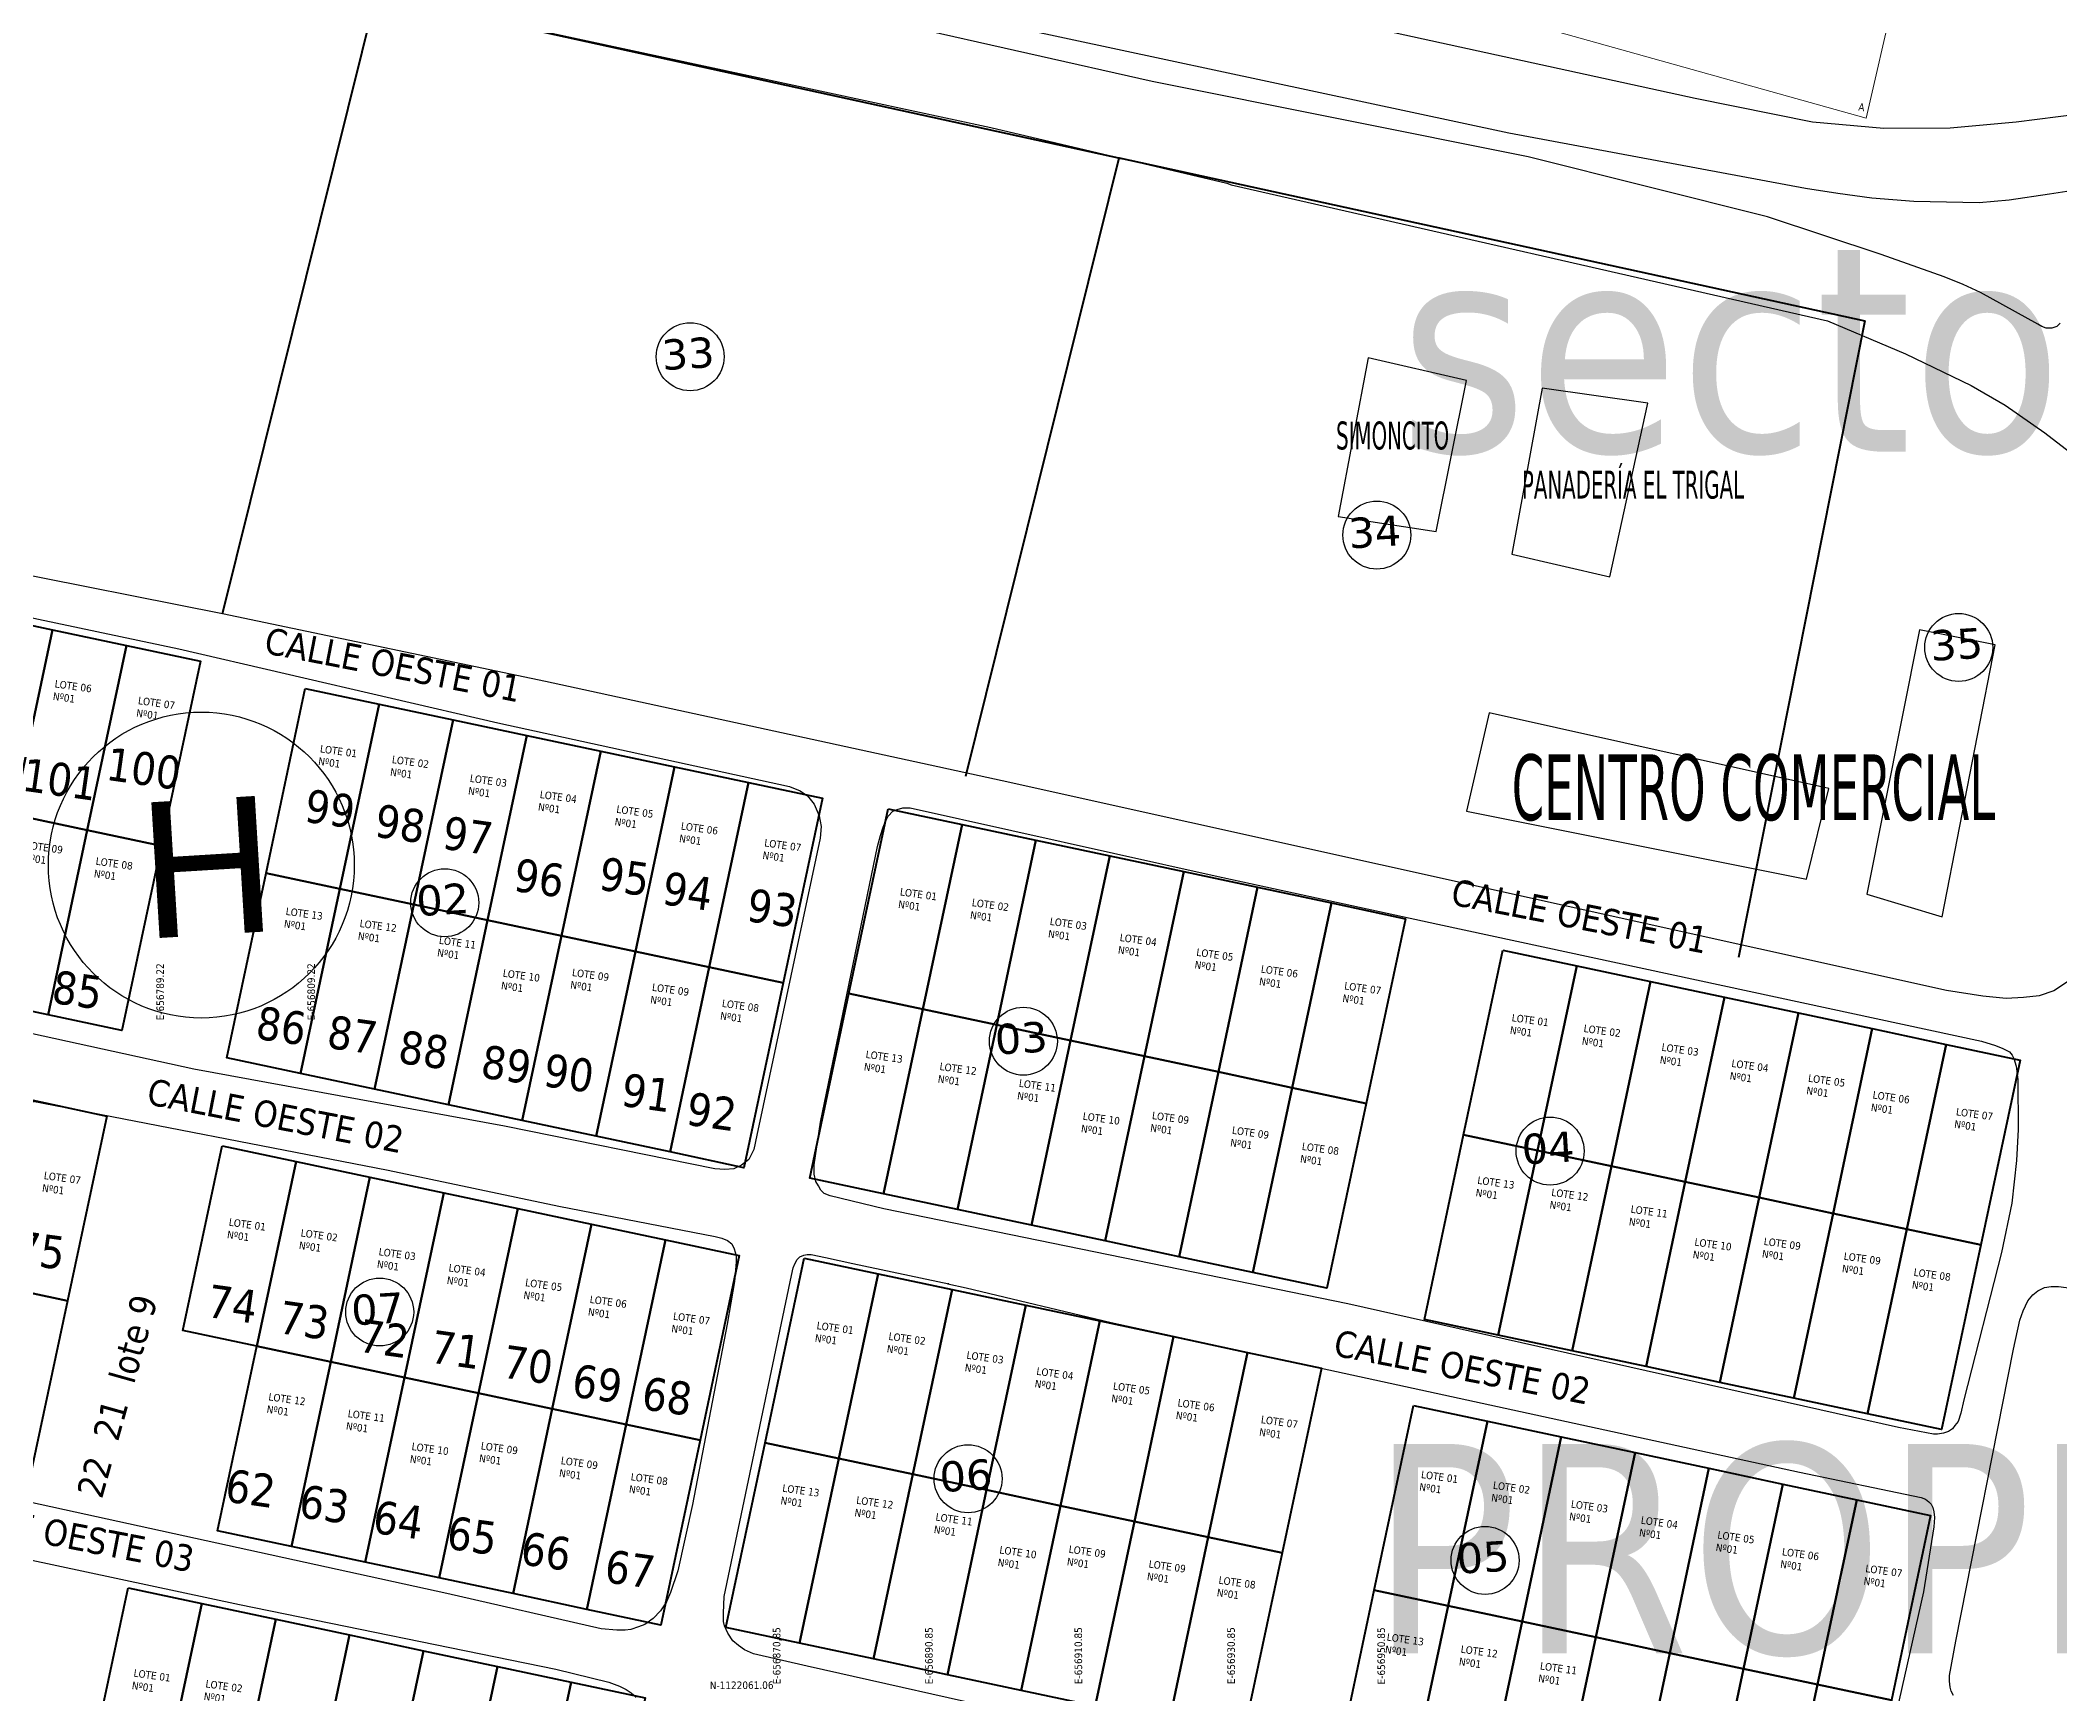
# Model space of a CAD drawing. Header units: metres. Extents: x 2 to 659295185, y -28 to 1124222152.
# Drawn here: x 656773.2 to 657040.5, y 1122060.2 to 1122279 of the extents above; entities that cross this region are included whole.
import ezdxf

# ---------------------------------------------------------------- set-up
doc = ezdxf.new("R2010")
doc.units = ezdxf.units.M
doc.header["$MEASUREMENT"] = 0
doc.linetypes.add('HIDDEN', pattern=[0.375, 0.25, -0.125])
for name, color, linetype in [('CALLES', 1, 'CONTINUOUS'), ('CURVAS', 2, 'CONTINUOUS'), ('MANZANA', 30, 'CONTINUOUS'), ('Numero de manzana', 6, 'CONTINUOUS'), ('Parcelas', 140, 'CONTINUOUS'), ('TEXTOS', 7, 'CONTINUOUS')]:
    doc.layers.add(name, color=color, linetype=linetype)
doc.styles.add('ROMAN', font='verdana.ttf')
doc.styles.get("Standard").update_dxf_attribs({"font": 'tahoma.ttf'})

msp = doc.modelspace()

# ---------------------------------------------------------------- linework, layer by layer
at = {"layer": 'CURVAS', "lineweight": 0}
msp.add_line((657050.5516, 1122424.7137), (657014.9387, 1122268.7274), dxfattribs=at)
msp.add_lwpolyline([(657014.9387, 1122268.7274), (656961.4481, 1122283.7083)], dxfattribs=at)
at = {"layer": 'MANZANA', "lineweight": -2}
for p, q in [((656797.2855, 1122303.2184), (656967.6199, 1122266.8058)), ((656773.9827, 1122294.3802), (656899.0227, 1122267.4957)), ((656920.363, 1122273.5645), (656851.6998, 1122289.0813)), ((656992.2585, 1122271.3349), (656905.3885, 1122290.3111)), ((656970.1596, 1122263.6065), (656920.363, 1122273.5645)), ((657007.8349, 1122268.2056), (656992.2585, 1122271.3349)), ((656899.0227, 1122267.4957), (656930.2827, 1122260.1172)), ((657017.2599, 1122267.3557), (657007.8349, 1122268.2056)), ((657034.7906, 1122268.2056), (657026.0252, 1122267.3957)), ((657043.1106, 1122269.2453), (657034.7906, 1122268.2056)), ((656967.6199, 1122266.8058), (657006.8866, 1122259.4573)), ((657026.0252, 1122267.3957), (657017.2599, 1122267.3557)), ((657001.8567, 1122255.6781), (656970.1596, 1122263.6065)), ((656930.2827, 1122260.1172), (656930.8352, 1122259.8972)), ((656930.8352, 1122259.8972), (657009.8139, 1122241.8909)), ((657006.8866, 1122259.4573), (657011.158, 1122258.8175)), ((657011.158, 1122258.8175), (657015.6602, 1122258.1676)), ((657015.6602, 1122258.1676), (657021.2426, 1122257.7577)), ((657021.2426, 1122257.7577), (657029.9008, 1122257.5677)), ((657029.9008, 1122257.5677), (657033.8505, 1122257.9176)), ((657033.8505, 1122257.9176), (657039.2103, 1122258.7175)), ((657039.2103, 1122258.7175), (657041.5109, 1122259.0574)), ((657016.8971, 1122250.6591), (657001.8567, 1122255.6781)), ((657025.2336, 1122247.7097), (657016.8971, 1122250.6591)), ((657027.7568, 1122246.7199), (657025.2336, 1122247.7097)), ((657030.0657, 1122245.6301), (657027.7568, 1122246.7199)), ((657037.6436, 1122241.461), (657030.0657, 1122245.6301)), ((657009.8139, 1122241.8909), (657020.1294, 1122237.5118)), ((657038.1961, 1122241.1311), (657037.6436, 1122241.461)), ((657038.7403, 1122240.9111), (657038.1961, 1122241.1311)), ((657039.5072, 1122240.9111), (657038.7403, 1122240.9111)), ((657040.1668, 1122241.1311), (657039.5072, 1122240.9111)), ((657040.6039, 1122241.581), (657040.1668, 1122241.1311)), ((657020.1294, 1122237.5118), (657028.8041, 1122233.3426)), ((657028.8041, 1122233.3426), (657033.3063, 1122230.7132)), ((657033.3063, 1122230.7132), (657038.5836, 1122227.0839)), ((657038.5836, 1122227.0839), (657042.4345, 1122224.1145)), ((656797.2855, 1122203.1288), (656726.767, 1122217.086)), ((656729.3068, 1122211.6771), (656791.4969, 1122198.4597)), ((656840.0649, 1122194.1306), (656797.2855, 1122203.1288)), ((656791.4969, 1122198.4597), (656833.7321, 1122188.6917)), ((656900.4987, 1122181.0133), (656840.0649, 1122194.1306)), ((656833.7321, 1122188.6917), (656872.3392, 1122180.2335)), ((656872.3392, 1122180.2335), (656873.7657, 1122179.6836)), ((656873.7657, 1122179.6836), (656874.7552, 1122179.0237)), ((657025.5387, 1122153.2589), (656900.4987, 1122181.0133)), ((656874.7552, 1122179.0237), (656875.6375, 1122177.9239)), ((656875.6375, 1122177.9239), (656876.3054, 1122176.3742)), ((656885.4006, 1122176.3043), (656886.052, 1122176.9741)), ((656886.052, 1122176.9741), (656886.5962, 1122177.1941)), ((656886.5962, 1122177.1941), (656887.3631, 1122177.424)), ((656887.3631, 1122177.424), (656888.3526, 1122177.424)), ((656888.3526, 1122177.424), (656928.716, 1122168.4259)), ((656876.3054, 1122176.3742), (656876.5281, 1122174.9445)), ((656876.5281, 1122174.9445), (656876.4291, 1122173.3949)), ((656884.4193, 1122173.7548), (656884.7492, 1122174.8646)), ((656884.7492, 1122174.8646), (656885.0708, 1122175.6444)), ((656885.0708, 1122175.6444), (656885.4006, 1122176.3043)), ((656876.4291, 1122173.3949), (656871.3827, 1122149.8097)), ((656876.4786, 1122135.7925), (656883.9906, 1122172.3151)), ((656883.9906, 1122172.3151), (656884.4193, 1122173.7548)), ((656928.716, 1122168.4259), (656958.2196, 1122162.0272)), ((656958.2196, 1122162.0272), (657030.1729, 1122146.5303)), ((656793.5007, 1122142.8311), (656722.3143, 1122158.3379)), ((657030.3708, 1122152.4991), (657025.5387, 1122153.2589)), ((657033.4382, 1122152.1892), (657030.3708, 1122152.4991)), ((657037.8168, 1122152.5391), (657035.7388, 1122152.3091)), ((657039.7875, 1122153.209), (657037.8168, 1122152.5391)), ((657041.8655, 1122154.5487), (657039.7875, 1122153.209)), ((656871.3827, 1122149.8097), (656868.0513, 1122134.0929)), ((657035.7388, 1122152.3091), (657033.4382, 1122152.1892)), ((657030.1729, 1122146.5303), (657032.0364, 1122145.9804)), ((657032.0364, 1122145.9804), (657033.0259, 1122145.5505)), ((657033.0259, 1122145.5505), (657033.4712, 1122145.3306)), ((657033.4712, 1122145.3306), (657033.9082, 1122145.1106)), ((657033.9082, 1122145.1106), (657034.2381, 1122144.6707)), ((657034.2381, 1122144.6707), (657034.4607, 1122144.2208)), ((656834.6227, 1122135.2726), (656793.5007, 1122142.8311)), ((657034.4607, 1122144.2208), (657034.7906, 1122143.231)), ((657034.7906, 1122143.231), (657035.0214, 1122141.4614)), ((657035.0214, 1122141.4614), (657035.0462, 1122134.8227)), ((656771.9295, 1122138.6419), (656819.1947, 1122129.4538)), ((656862.4854, 1122129.6438), (656834.6227, 1122135.2726)), ((656868.0513, 1122134.0929), (656867.6226, 1122132.2132)), ((656875.6293, 1122130.1437), (656876.4786, 1122135.7925)), ((657035.0462, 1122134.8227), (657034.8483, 1122130.7335)), ((656867.6226, 1122132.2132), (656866.9711, 1122130.8835)), ((656819.1947, 1122129.4538), (656841.7966, 1122124.6848)), ((656863.7965, 1122129.5338), (656862.4854, 1122129.6438)), ((656865.0004, 1122129.6538), (656863.7965, 1122129.5338)), ((656865.9899, 1122130.1037), (656865.0004, 1122129.6538)), ((656866.9711, 1122130.8835), (656865.9899, 1122130.1037)), ((656875.6375, 1122128.9239), (656875.6293, 1122130.1437)), ((656875.8602, 1122127.9341), (656875.6375, 1122128.9239)), ((657034.8483, 1122130.7335), (657034.2133, 1122125.0947)), ((656876.19, 1122127.3842), (656875.8602, 1122127.9341)), ((656876.5198, 1122126.8243), (656876.19, 1122127.3842)), ((656876.9568, 1122126.3844), (656876.5198, 1122126.8243)), ((656877.732, 1122126.0645), (656876.9568, 1122126.3844)), ((656884.8564, 1122124.3248), (656877.732, 1122126.0645)), ((656841.7966, 1122124.6848), (656862.5184, 1122120.6856)), ((656946.2797, 1122111.7674), (656884.8564, 1122124.3248)), ((657034.2133, 1122125.0947), (657032.8198, 1122118.556)), ((656862.5184, 1122120.6856), (656863.4007, 1122120.4656)), ((656863.4007, 1122120.4656), (656864.1675, 1122120.1357)), ((656864.1675, 1122120.1357), (656864.72, 1122119.6958)), ((656864.72, 1122119.6958), (656865.0498, 1122119.0359)), ((656865.0498, 1122119.0359), (656865.2725, 1122118.1561)), ((656865.2725, 1122118.1561), (656865.2725, 1122117.2663)), ((656873.3864, 1122117.6362), (656873.708, 1122117.9661)), ((656873.708, 1122117.9661), (656874.2605, 1122118.1961)), ((656874.2605, 1122118.1961), (656874.6975, 1122118.3061)), ((656874.6975, 1122118.3061), (656875.2417, 1122118.3061)), ((656875.2417, 1122118.3061), (656877.1053, 1122117.8762)), ((656877.1053, 1122117.8762), (656877.1053, 1122117.8762)), ((656877.1053, 1122117.8762), (656880.7252, 1122117.1163)), ((657032.8198, 1122118.556), (657027.864, 1122099.07)), ((656863.714, 1122073.0253), (656872.6278, 1122115.5266)), ((656865.2725, 1122117.2663), (656865.0663, 1122114.7268)), ((656872.6278, 1122115.5266), (656872.8422, 1122116.5264)), ((656872.8422, 1122116.5264), (656873.0566, 1122117.0763)), ((656873.0566, 1122117.0763), (656873.3864, 1122117.6362)), ((656880.7252, 1122117.1163), (656893.4485, 1122114.4069)), ((656865.0663, 1122114.7268), (656864.1098, 1122109.0779)), ((656893.4485, 1122114.4069), (656893.3413, 1122114.4069)), ((656893.3413, 1122114.4069), (656895.7574, 1122113.867)), ((656895.7574, 1122113.867), (656914.9537, 1122109.2979)), ((657036.349, 1122112.1573), (657037.0087, 1122112.9372)), ((657037.0087, 1122112.9372), (657037.6601, 1122113.497)), ((657037.6601, 1122113.497), (657038.5342, 1122113.937)), ((657038.5342, 1122113.937), (657039.4165, 1122114.0569)), ((657039.4165, 1122114.0569), (657040.3977, 1122114.0569)), ((657040.3977, 1122114.0569), (657042.0469, 1122113.847)), ((657019.2224, 1122095.3807), (656946.2797, 1122111.7674)), ((657035.2688, 1122109.6078), (657035.6976, 1122110.8276)), ((657035.6976, 1122110.8276), (657036.349, 1122112.1573)), ((656864.1098, 1122109.0779), (656859.5004, 1122085.1728)), ((656914.9537, 1122109.2979), (657006.1033, 1122089.4619)), ((657034.4112, 1122105.7386), (657035.2688, 1122109.6078)), ((657026.8003, 1122067.1065), (657034.4112, 1122105.7386)), ((657027.864, 1122099.07), (657027.4353, 1122097.3003)), ((657027.4353, 1122097.3003), (657027.1054, 1122096.1906)), ((657023.8318, 1122094.5209), (657019.2224, 1122095.3807)), ((657024.3761, 1122094.5209), (657023.8318, 1122094.5209)), ((657025.1429, 1122094.6409), (657024.3761, 1122094.5209)), ((657025.8026, 1122094.8608), (657025.1429, 1122094.6409)), ((657026.3468, 1122095.1908), (657025.8026, 1122094.8608)), ((657026.6766, 1122095.6407), (657026.3468, 1122095.1908)), ((657027.1054, 1122096.1906), (657026.6766, 1122095.6407)), ((656827.0035, 1122073.4152), (656750.9933, 1122090.0018)), ((657006.1033, 1122089.4619), (657006.1033, 1122089.4619)), ((657006.1033, 1122089.4619), (657022.2239, 1122086.1026)), ((657022.2239, 1122086.1026), (657022.7681, 1122085.8927)), ((657022.7681, 1122085.8927), (657023.2134, 1122085.5627)), ((656736.1096, 1122085.5127), (656799.5119, 1122071.9655)), ((656859.5004, 1122085.1728), (656857.5626, 1122076.4246)), ((657023.2134, 1122085.5627), (657023.5432, 1122085.2328)), ((657023.5432, 1122085.2328), (657023.7659, 1122084.7829)), ((657023.7659, 1122084.7829), (657023.8731, 1122084.233)), ((657023.8731, 1122084.233), (657023.9885, 1122083.4632)), ((657023.9885, 1122083.4632), (657023.8813, 1122082.2434)), ((657023.8813, 1122082.2434), (657022.496, 1122073.6152)), ((656857.5626, 1122076.4246), (656856.5896, 1122073.5452)), ((656847.412, 1122068.7462), (656827.0035, 1122073.4152)), ((656856.0536, 1122072.3254), (656855.2868, 1122071.1057)), ((656856.5896, 1122073.5452), (656856.0536, 1122072.3254)), ((656863.6151, 1122070.8057), (656863.714, 1122073.0253)), ((657022.496, 1122073.6152), (657014.6542, 1122038.7323)), ((656799.5119, 1122071.9655), (656841.409, 1122063.4072)), ((656854.3055, 1122070.1059), (656853.2171, 1122069.326)), ((656855.2868, 1122071.1057), (656854.3055, 1122070.1059)), ((656863.6233, 1122069.706), (656863.6151, 1122070.8057)), ((656863.7305, 1122069.1461), (656863.6233, 1122069.706)), ((656849.4899, 1122068.5362), (656847.412, 1122068.7462)), ((656850.5866, 1122068.5362), (656849.4899, 1122068.5362)), ((656851.3535, 1122068.6562), (656850.5866, 1122068.5362)), ((656852.343, 1122068.9861), (656851.3535, 1122068.6562)), ((656853.2171, 1122069.326), (656852.343, 1122068.9861)), ((656864.1758, 1122068.1563), (656863.7305, 1122069.1461)), ((656864.8355, 1122067.1665), (656864.1758, 1122068.1563)), ((656865.6106, 1122066.5066), (656864.8355, 1122067.1665)), ((657025.9428, 1122062.5674), (657026.8003, 1122067.1065)), ((656866.3774, 1122065.9567), (656865.6106, 1122066.5066)), ((656867.5896, 1122065.4068), (656866.3774, 1122065.9567)), ((656874.714, 1122063.7772), (656867.5896, 1122065.4068)), ((656841.409, 1122063.4072), (656848.4262, 1122061.6776)), ((656848.4262, 1122061.6776), (656849.8528, 1122061.1277)), ((656903.7806, 1122057.2685), (656874.714, 1122063.7772)), ((657025.9428, 1122061.7876), (657025.9428, 1122062.5674)), ((657026.0582, 1122061.0177), (657025.9428, 1122061.7876)), ((656849.8528, 1122061.1277), (656850.7351, 1122060.6878)), ((656850.7351, 1122060.6878), (656851.3947, 1122060.2479)), ((656851.3947, 1122060.2479), (656852.0544, 1122059.698)), ((657026.1736, 1122060.4678), (657026.0582, 1122061.0177)), ((657026.5035, 1122059.9179), (657026.1736, 1122060.4678))]:
    msp.add_line(p, q, dxfattribs=at)
at = {"layer": 'MANZANA', "lineweight": -3}
for p, q in [((656949, 1122237), (656945, 1122216)), ((656962, 1122234), (656949, 1122237)), ((656958, 1122214), (656962, 1122234)), ((656972, 1122233), (656968, 1122211)), ((656986, 1122231), (656972, 1122233)), ((656981, 1122208), (656986, 1122231)), ((656945, 1122216), (656958, 1122214)), ((656968, 1122211), (656981, 1122208)), ((657022, 1122201), (657015, 1122166)), ((657032, 1122199), (657022, 1122201)), ((657025, 1122163), (657032, 1122199)), ((656965, 1122190), (656962, 1122177)), ((657010, 1122180), (656965, 1122190)), ((657007, 1122168), (657010, 1122180)), ((656962, 1122177), (657007, 1122168)), ((657015, 1122166), (657025, 1122163))]:
    msp.add_line(p, q, dxfattribs=at)
at = {"layer": 'MANZANA', "lineweight": 40}
for points in [[(656797.2855, 1122203.1288), (656817.6092, 1122285.0002), (656916.3388, 1122263.4085)], [(656895.6885, 1122181.6085), (656916.0121, 1122263.4799), (657014.7418, 1122241.8882)], [(657014.7418, 1122241.8882), (656998.0008, 1122157.5893)]]:
    msp.add_lwpolyline(points, dxfattribs=at)
at = {"layer": 'Numero de manzana', "lineweight": -2}
for centre, radius in [((656859.2012, 1122237.1458), 4.5001), ((656950.1259, 1122213.538), 4.5001), ((657027.1761, 1122198.6549), 4.5001), ((656794.4705, 1122169.8431), 20.2508), ((656826.7098, 1122164.8587), 4.5001), ((656903.3211, 1122146.5299), 4.5001), ((656973.0754, 1122131.9781), 4.5001), ((656818.0912, 1122110.6781), 4.5001), ((656895.9999, 1122088.608), 4.5001), ((656964.4569, 1122077.7975), 4.5001)]:
    msp.add_circle(centre, radius, dxfattribs=at)
at = {"layer": 'Parcelas', "lineweight": 40}
for points in [[(656765.0068, 1122203.0765), (656774.7883, 1122200.9974), (656769.5905, 1122176.5437), (656759.809, 1122178.6228), (656765.0068, 1122203.0765)], [(656774.7884, 1122200.9981), (656784.5699, 1122198.919), (656779.3721, 1122174.4653), (656769.5906, 1122176.5444), (656774.7884, 1122200.9981)], [(656784.5699, 1122198.919), (656794.3514, 1122196.8398), (656789.1536, 1122172.3862), (656779.3721, 1122174.4653), (656784.5699, 1122198.919)], [(656808.2396, 1122193.241), (656818.0211, 1122191.1619), (656812.8233, 1122166.7082), (656803.0418, 1122168.7873), (656808.2396, 1122193.241)], [(656818.0212, 1122191.1626), (656827.8027, 1122189.0835), (656822.6049, 1122164.6298), (656812.8234, 1122166.7089), (656818.0212, 1122191.1626)], [(656827.8027, 1122189.0835), (656837.5842, 1122187.0043), (656832.3864, 1122162.5506), (656822.6049, 1122164.6298), (656827.8027, 1122189.0835)], [(656837.5843, 1122187.005), (656847.3658, 1122184.9259), (656842.168, 1122160.4722), (656832.3865, 1122162.5513), (656837.5843, 1122187.005)], [(656847.3658, 1122184.9259), (656857.1473, 1122182.8468), (656851.9495, 1122158.3931), (656842.168, 1122160.4722), (656847.3658, 1122184.9259)], [(656857.1474, 1122182.8475), (656866.9289, 1122180.7684), (656861.7311, 1122156.3147), (656851.9496, 1122158.3938), (656857.1474, 1122182.8475)], [(656866.9289, 1122180.7684), (656876.7104, 1122178.6893), (656871.5126, 1122154.2356), (656861.7311, 1122156.3147), (656866.9289, 1122180.7684)], [(656769.5906, 1122176.5444), (656779.3721, 1122174.4653), (656774.1743, 1122150.0116), (656764.3928, 1122152.0907), (656769.5906, 1122176.5444)], [(656885.4327, 1122177.3007), (656895.2142, 1122175.2216), (656890.0164, 1122150.7679), (656880.2349, 1122152.847), (656885.4327, 1122177.3007)], [(656779.3721, 1122174.4653), (656789.1536, 1122172.3862), (656783.9558, 1122147.9325), (656774.1743, 1122150.0116), (656779.3721, 1122174.4653)], [(656895.2143, 1122175.2223), (656904.9958, 1122173.1432), (656899.798, 1122148.6895), (656890.0165, 1122150.7686), (656895.2143, 1122175.2223)], [(656904.9958, 1122173.1432), (656914.7773, 1122171.0641), (656909.5795, 1122146.6104), (656899.798, 1122148.6895), (656904.9958, 1122173.1432)], [(656803.0418, 1122168.7873), (656812.8233, 1122166.7082), (656807.6255, 1122142.2545), (656797.844, 1122144.3336), (656803.0418, 1122168.7873)], [(656914.7774, 1122171.0648), (656924.5589, 1122168.9857), (656919.3611, 1122144.532), (656909.5796, 1122146.6111), (656914.7774, 1122171.0648)], [(656924.5589, 1122168.9857), (656934.3404, 1122166.9065), (656929.1426, 1122142.4528), (656919.3611, 1122144.532), (656924.5589, 1122168.9857)], [(656812.8234, 1122166.7089), (656822.6049, 1122164.6298), (656817.4071, 1122140.1761), (656807.6257, 1122142.2552), (656812.8234, 1122166.7089)], [(656934.3405, 1122166.9072), (656944.122, 1122164.8281), (656938.9242, 1122140.3744), (656929.1427, 1122142.4535), (656934.3405, 1122166.9072)], [(656822.6049, 1122164.6298), (656832.3864, 1122162.5506), (656827.1886, 1122138.097), (656817.4071, 1122140.1761), (656822.6049, 1122164.6298)], [(656944.122, 1122164.8281), (656953.9035, 1122162.749), (656948.7057, 1122138.2953), (656938.9242, 1122140.3744), (656944.122, 1122164.8281)], [(656832.3865, 1122162.5513), (656842.168, 1122160.4722), (656836.9702, 1122136.0185), (656827.1888, 1122138.0977), (656832.3865, 1122162.5513)], [(656842.168, 1122160.4722), (656851.9495, 1122158.3931), (656846.7517, 1122133.9394), (656836.9702, 1122136.0185), (656842.168, 1122160.4722)], [(656851.9496, 1122158.3938), (656861.7311, 1122156.3147), (656856.5333, 1122131.861), (656846.7519, 1122133.9401), (656851.9496, 1122158.3938)], [(656966.8218, 1122158.5862), (656976.6033, 1122156.507), (656971.4055, 1122132.0534), (656961.624, 1122134.1325), (656966.8218, 1122158.5862)], [(656861.7311, 1122156.3147), (656871.5126, 1122154.2356), (656866.3148, 1122129.7819), (656856.5333, 1122131.861), (656861.7311, 1122156.3147)], [(656976.6034, 1122156.5077), (656986.3849, 1122154.4286), (656981.1871, 1122129.9749), (656971.4056, 1122132.054), (656976.6034, 1122156.5077)], [(656880.2349, 1122152.847), (656890.0164, 1122150.7679), (656884.8186, 1122126.3142), (656875.0371, 1122128.3933), (656880.2349, 1122152.847)], [(656986.3849, 1122154.4286), (656996.1664, 1122152.3495), (656990.9686, 1122127.8958), (656981.1871, 1122129.9749), (656986.3849, 1122154.4286)], [(656890.0165, 1122150.7686), (656899.798, 1122148.6895), (656894.6002, 1122124.2358), (656884.8187, 1122126.3149), (656890.0165, 1122150.7686)], [(656996.1665, 1122152.3502), (657005.948, 1122150.2711), (657000.7502, 1122125.8174), (656990.9687, 1122127.8965), (656996.1665, 1122152.3502)], [(657005.948, 1122150.2711), (657015.7295, 1122148.192), (657010.5317, 1122123.7383), (657000.7502, 1122125.8174), (657005.948, 1122150.2711)], [(656899.798, 1122148.6895), (656909.5795, 1122146.6104), (656904.3817, 1122122.1567), (656894.6002, 1122124.2358), (656899.798, 1122148.6895)], [(657015.7296, 1122148.1927), (657025.5111, 1122146.1135), (657020.3133, 1122121.6599), (657010.5318, 1122123.739), (657015.7296, 1122148.1927)], [(656909.5796, 1122146.6111), (656919.3611, 1122144.532), (656914.1633, 1122120.0783), (656904.3818, 1122122.1574), (656909.5796, 1122146.6111)], [(656919.3611, 1122144.532), (656929.1426, 1122142.4528), (656923.9448, 1122117.9992), (656914.1633, 1122120.0783), (656919.3611, 1122144.532)], [(657025.5111, 1122146.1135), (657035.2926, 1122144.0344), (657030.0948, 1122119.5807), (657020.3133, 1122121.6599), (657025.5111, 1122146.1135)], [(656929.1427, 1122142.4535), (656938.9242, 1122140.3744), (656933.7264, 1122115.9207), (656923.9449, 1122117.9999), (656929.1427, 1122142.4535)], [(656938.9242, 1122140.3744), (656948.7057, 1122138.2953), (656943.5079, 1122113.8416), (656933.7264, 1122115.9207), (656938.9242, 1122140.3744)], [(656772.1757, 1122138.704), (656781.9572, 1122136.6249), (656776.7594, 1122112.1712), (656766.9779, 1122114.2503), (656772.1757, 1122138.704)], [(656961.624, 1122134.1325), (656971.4055, 1122132.0534), (656966.2077, 1122107.5997), (656956.4262, 1122109.6788), (656961.624, 1122134.1325)], [(656797.239, 1122132.6949), (656807.0205, 1122130.6158), (656801.8227, 1122106.1621), (656792.0412, 1122108.2412), (656797.239, 1122132.6949)], [(656971.4056, 1122132.054), (656981.1871, 1122129.9749), (656975.9893, 1122105.5212), (656966.2078, 1122107.6004), (656971.4056, 1122132.054)], [(656807.0206, 1122130.6165), (656816.8021, 1122128.5374), (656811.6043, 1122104.0837), (656801.8228, 1122106.1628), (656807.0206, 1122130.6165)], [(656816.8021, 1122128.5374), (656826.5836, 1122126.4583), (656821.3858, 1122102.0046), (656811.6043, 1122104.0837), (656816.8021, 1122128.5374)], [(656981.1871, 1122129.9749), (656990.9686, 1122127.8958), (656985.7708, 1122103.4421), (656975.9893, 1122105.5212), (656981.1871, 1122129.9749)], [(656826.5837, 1122126.459), (656836.3652, 1122124.3799), (656831.1674, 1122099.9262), (656821.3859, 1122102.0053), (656826.5837, 1122126.459)], [(656990.9687, 1122127.8965), (657000.7502, 1122125.8174), (656995.5524, 1122101.3637), (656985.7709, 1122103.4428), (656990.9687, 1122127.8965)], [(657000.7502, 1122125.8174), (657010.5317, 1122123.7383), (657005.3339, 1122099.2846), (656995.5524, 1122101.3637), (657000.7502, 1122125.8174)], [(656836.3652, 1122124.3799), (656846.1467, 1122122.3007), (656840.9489, 1122097.847), (656831.1674, 1122099.9262), (656836.3652, 1122124.3799)], [(657010.5318, 1122123.739), (657020.3133, 1122121.6599), (657015.1155, 1122097.2062), (657005.334, 1122099.2853), (657010.5318, 1122123.739)], [(656846.1468, 1122122.3014), (656855.9283, 1122120.2223), (656850.7305, 1122095.7686), (656840.949, 1122097.8477), (656846.1468, 1122122.3014)], [(657020.3133, 1122121.6599), (657030.0948, 1122119.5807), (657024.897, 1122095.127), (657015.1155, 1122097.2062), (657020.3133, 1122121.6599)], [(656855.9283, 1122120.2223), (656865.7098, 1122118.1432), (656860.512, 1122093.6895), (656850.7305, 1122095.7686), (656855.9283, 1122120.2223)], [(656874.3147, 1122117.8073), (656884.0962, 1122115.7282), (656878.8984, 1122091.2745), (656869.1169, 1122093.3536), (656874.3147, 1122117.8073)], [(656884.0963, 1122115.7289), (656893.8778, 1122113.6498), (656888.68, 1122089.1961), (656878.8985, 1122091.2752), (656884.0963, 1122115.7289)], [(656766.9779, 1122114.2503), (656776.7594, 1122112.1712), (656771.5616, 1122087.7175), (656761.7801, 1122089.7966), (656766.9779, 1122114.2503)], [(656893.8778, 1122113.6498), (656903.6593, 1122111.5706), (656898.4615, 1122087.117), (656888.68, 1122089.1961), (656893.8778, 1122113.6498)], [(656903.6594, 1122111.5713), (656913.4409, 1122109.4922), (656908.2431, 1122085.0385), (656898.4616, 1122087.1177), (656903.6594, 1122111.5713)], [(656913.4409, 1122109.4922), (656923.2224, 1122107.4131), (656918.0246, 1122082.9594), (656908.2431, 1122085.0385), (656913.4409, 1122109.4922)], [(656923.2225, 1122107.4138), (656933.004, 1122105.3347), (656927.8062, 1122080.881), (656918.0247, 1122082.9601), (656923.2225, 1122107.4138)], [(656801.8228, 1122106.1628), (656811.6043, 1122104.0837), (656806.4065, 1122079.63), (656796.6251, 1122081.7091), (656801.8228, 1122106.1628)], [(656933.004, 1122105.3347), (656942.7855, 1122103.2556), (656937.5877, 1122078.8019), (656927.8062, 1122080.881), (656933.004, 1122105.3347)], [(656811.6043, 1122104.0837), (656821.3858, 1122102.0046), (656816.188, 1122077.5509), (656806.4065, 1122079.63), (656811.6043, 1122104.0837)], [(656821.3859, 1122102.0053), (656831.1674, 1122099.9262), (656825.9696, 1122075.4725), (656816.1882, 1122077.5516), (656821.3859, 1122102.0053)], [(656831.1674, 1122099.9262), (656840.9489, 1122097.847), (656835.7511, 1122073.3934), (656825.9696, 1122075.4725), (656831.1674, 1122099.9262)], [(656840.949, 1122097.8477), (656850.7305, 1122095.7686), (656845.5327, 1122071.3149), (656835.7513, 1122073.3941), (656840.949, 1122097.8477)], [(656954.984, 1122098.3004), (656964.7655, 1122096.2213), (656959.5677, 1122071.7676), (656949.7862, 1122073.8467), (656954.984, 1122098.3004)], [(656850.7305, 1122095.7686), (656860.512, 1122093.6895), (656855.3142, 1122069.2358), (656845.5327, 1122071.3149), (656850.7305, 1122095.7686)], [(656964.7657, 1122096.222), (656974.5471, 1122094.1429), (656969.3493, 1122069.6892), (656959.5679, 1122071.7683), (656964.7657, 1122096.222)], [(656974.5471, 1122094.1429), (656984.3286, 1122092.0637), (656979.1308, 1122067.6101), (656969.3493, 1122069.6892), (656974.5471, 1122094.1429)], [(656869.1169, 1122093.3536), (656878.8984, 1122091.2745), (656873.7006, 1122066.8208), (656863.9191, 1122068.8999), (656869.1169, 1122093.3536)], [(656878.8985, 1122091.2752), (656888.68, 1122089.1961), (656883.4822, 1122064.7424), (656873.7007, 1122066.8215), (656878.8985, 1122091.2752)], [(656984.3288, 1122092.0644), (656994.1102, 1122089.9853), (656988.9124, 1122065.5316), (656979.131, 1122067.6107), (656984.3288, 1122092.0644)], [(656888.68, 1122089.1961), (656898.4615, 1122087.117), (656893.2637, 1122062.6633), (656883.4822, 1122064.7424), (656888.68, 1122089.1961)], [(656994.1102, 1122089.9853), (657003.8917, 1122087.9062), (656998.6939, 1122063.4525), (656988.9124, 1122065.5316), (656994.1102, 1122089.9853)], [(656898.4616, 1122087.1177), (656908.2431, 1122085.0385), (656903.0453, 1122060.5848), (656893.2638, 1122062.664), (656898.4616, 1122087.1177)], [(657003.8919, 1122087.9069), (657013.6733, 1122085.8278), (657008.4755, 1122061.3741), (656998.6941, 1122063.4532), (657003.8919, 1122087.9069)], [(657013.6733, 1122085.8278), (657023.4548, 1122083.7487), (657018.257, 1122059.295), (657008.4755, 1122061.3741), (657013.6733, 1122085.8278)], [(656908.2431, 1122085.0385), (656918.0246, 1122082.9594), (656912.8268, 1122058.5057), (656903.0453, 1122060.5848), (656908.2431, 1122085.0385)], [(656918.0247, 1122082.9601), (656927.8062, 1122080.881), (656922.6084, 1122056.4273), (656912.8269, 1122058.5064), (656918.0247, 1122082.9601)], [(656927.8062, 1122080.881), (656937.5877, 1122078.8019), (656932.3899, 1122054.3482), (656922.6084, 1122056.4273), (656927.8062, 1122080.881)], [(656784.7683, 1122074.156), (656794.5497, 1122072.0768), (656789.352, 1122047.6231), (656779.5705, 1122049.7023), (656784.7683, 1122074.156)], [(656949.7862, 1122073.8467), (656959.5677, 1122071.7676), (656954.3699, 1122047.3139), (656944.5885, 1122049.393), (656949.7862, 1122073.8467)], [(656794.5499, 1122072.0775), (656804.3314, 1122069.9984), (656799.1336, 1122045.5447), (656789.3521, 1122047.6238), (656794.5499, 1122072.0775)], [(656804.3314, 1122069.9984), (656814.1128, 1122067.9193), (656808.9151, 1122043.4656), (656799.1336, 1122045.5447), (656804.3314, 1122069.9984)], [(656959.5679, 1122071.7683), (656969.3493, 1122069.6892), (656964.1516, 1122045.2355), (656954.3701, 1122047.3146), (656959.5679, 1122071.7683)], [(656969.3493, 1122069.6892), (656979.1308, 1122067.6101), (656973.933, 1122043.1564), (656964.1516, 1122045.2355), (656969.3493, 1122069.6892)], [(656814.113, 1122067.92), (656823.8945, 1122065.8409), (656818.6967, 1122041.3872), (656808.9152, 1122043.4663), (656814.113, 1122067.92)], [(656979.131, 1122067.6107), (656988.9124, 1122065.5316), (656983.7147, 1122041.0779), (656973.9332, 1122043.1571), (656979.131, 1122067.6107)], [(656823.8945, 1122065.8409), (656833.6759, 1122063.7618), (656828.4782, 1122039.3081), (656818.6967, 1122041.3872), (656823.8945, 1122065.8409)], [(656988.9124, 1122065.5316), (656998.6939, 1122063.4525), (656993.4961, 1122038.9988), (656983.7147, 1122041.0779), (656988.9124, 1122065.5316)], [(656833.6761, 1122063.7625), (656843.4576, 1122061.6833), (656838.2598, 1122037.2296), (656828.4783, 1122039.3088), (656833.6761, 1122063.7625)], [(656843.4576, 1122061.6833), (656853.239, 1122059.6042), (656848.0413, 1122035.1505), (656838.2598, 1122037.2296), (656843.4576, 1122061.6833)], [(656998.6941, 1122063.4532), (657008.4755, 1122061.3741), (657003.2778, 1122036.9204), (656993.4963, 1122038.9995), (656998.6941, 1122063.4532)], [(657008.4755, 1122061.3741), (657018.257, 1122059.295), (657013.0592, 1122034.8413), (657003.2778, 1122036.9204), (657008.4755, 1122061.3741)]]:
    msp.add_lwpolyline(points, dxfattribs=at)

# ---------------------------------------------------------------- texts
at = {"layer": 'CALLES', "color": 0}
for s, rotation, p in [('CALLE OESTE 01', 349.029897, (656802.6385, 1122197.9309)), ('CALLE OESTE 01', 349.029897, (656959.771, 1122164.6506)), ('CALLE OESTE 02', 349.029897, (656787.0981, 1122138.2249)), ('22  21  lote 9', 74.368227, (656781.308, 1122085.8212)), ('CALLE OESTE 02', 349.029897, (656944.2305, 1122104.9447)), ('CALLE OESTE 03', 349.029897, (656759.3286, 1122082.7457))]:
    msp.add_text(s, height=3.5001, rotation=rotation, dxfattribs=at).set_placement(p)
at = {"layer": 'Numero de manzana', "lineweight": -2, "style": 'ROMAN'}
for s, height, p in [('33', 4, (656855.5536, 1122235.3692)), ('34', 4, (656946.4783, 1122211.7614)), ('35', 4, (657023.5284, 1122196.8783)), ('H', 18.0003, (656786.5308, 1122160.0468)), ('02', 4, (656823.0621, 1122163.0821)), ('03', 4, (656899.6734, 1122144.7533)), ('04', 4, (656969.4278, 1122130.2015)), ('07', 4, (656814.4436, 1122108.9015)), ('06', 4, (656892.3523, 1122086.8314)), ('05', 4, (656960.8092, 1122076.0209))]:
    msp.add_text(s, height=height, rotation=3.491535, dxfattribs=at).set_placement(p)
at = {"layer": 'Parcelas', "lineweight": 40, "attachment_point": 1, "rotation": 351.956363}
for s, insert, char_height, width in [('A', (657013.9835, 1122270.7465), 1, 6.941503), ('LOTE 06\\PNº01', (656775.1481, 1122194.3699), 1, 6.941503), ('LOTE 07\\PNº01', (656786.1856, 1122192.1468), 1, 6.941503), ('100', (656782.298, 1122185.4867), 4.36937, 6.59514), ('LOTE 01\\PNº01', (656810.2801, 1122185.7689), 1, 6.941503), ('101', (656771.1873, 1122184.0562), 4.36937, 6.280568), ('LOTE 02\\PNº01', (656819.8029, 1122184.3458), 1, 6.941503), ('99', (656808.5879, 1122179.9437), 4.36937, 6.59514), ('LOTE 03\\PNº01', (656830.1257, 1122181.8562), 1, 6.941503), ('LOTE 04\\PNº01', (656839.3839, 1122179.7229), 1, 6.941503), ('98', (656817.8855, 1122177.9674), 4.36937, 6.59514), ('LOTE 05\\PNº01', (656849.5303, 1122177.7666), 1, 6.941503), ('97', (656826.8405, 1122176.3704), 4.36937, 6.59514), ('LOTE 06\\PNº01', (656858.0738, 1122175.5435), 1, 6.941503), ('LOTE 09\\PNº01', (656771.3219, 1122173.028), 1, 6.941503), ('LOTE 07\\PNº01', (656869.1113, 1122173.3205), 1, 6.941503), ('LOTE 08\\PNº01', (656780.5771, 1122170.8934), 1, 6.941503), ('96', (656836.2757, 1122170.781), 4.36937, 6.59514), ('95', (656847.5706, 1122170.9477), 4.36937, 6.59514), ('94', (656855.9452, 1122169.0241), 4.36937, 6.59514), ('93', (656867.1391, 1122166.7883), 4.36937, 6.59514), ('LOTE 01\\PNº01', (656887.0742, 1122166.8365), 1, 6.941503), ('LOTE 13\\PNº01', (656805.7392, 1122164.2502), 1, 6.941503), ('LOTE 02\\PNº01', (656896.597, 1122165.4134), 1, 6.941503), ('LOTE 12\\PNº01', (656815.5297, 1122162.6489), 1, 6.941503), ('LOTE 03\\PNº01', (656906.9198, 1122162.9237), 1, 6.941503), ('LOTE 04\\PNº01', (656916.178, 1122160.7905), 1, 6.941503), ('LOTE 11\\PNº01', (656826.0319, 1122160.4259), 1, 6.941503), ('LOTE 05\\PNº01', (656926.3243, 1122158.8341), 1, 6.941503), ('85', (656775.1188, 1122155.9626), 4.36937, 6.59514), ('LOTE 10\\PNº01', (656834.4872, 1122156.0683), 1, 6.941503), ('LOTE 09\\PNº01', (656843.6542, 1122156.158), 1, 6.941503), ('LOTE 06\\PNº01', (656934.8678, 1122156.6111), 1, 6.941503), ('LOTE 09\\PNº01', (656854.2476, 1122154.2017), 1, 6.941503), ('LOTE 07\\PNº01', (656945.9053, 1122154.3881), 1, 6.941503), ('86', (656802.1268, 1122151.2121), 4.36937, 6.59514), ('87', (656811.552, 1122150.007), 4.36937, 6.59514), ('LOTE 08\\PNº01', (656863.5028, 1122152.0671), 1, 6.941503), ('LOTE 01\\PNº01', (656968.0776, 1122150.1678), 1, 6.941503), ('88', (656820.984, 1122148.0183), 4.36937, 6.59514), ('LOTE 02\\PNº01', (656977.6005, 1122148.7448), 1, 6.941503), ('89', (656831.9273, 1122146.0772), 4.36937, 6.59514), ('90', (656840.2114, 1122144.9374), 4.36937, 6.59514), ('LOTE 13\\PNº01', (656882.5333, 1122145.3177), 1, 6.941503), ('LOTE 03\\PNº01', (656987.9232, 1122146.2551), 1, 6.941503), ('91', (656850.5116, 1122142.3398), 4.36937, 6.59514), ('LOTE 12\\PNº01', (656892.3237, 1122143.7165), 1, 6.941503), ('LOTE 04\\PNº01', (656997.1815, 1122144.1219), 1, 6.941503), ('LOTE 05\\PNº01', (657007.3278, 1122142.1655), 1, 6.941503), ('92', (656859.1318, 1122139.8337), 4.36937, 6.59514), ('LOTE 11\\PNº01', (656902.8259, 1122141.4934), 1, 6.941503), ('LOTE 06\\PNº01', (657015.8713, 1122139.9425), 1, 6.941503), ('LOTE 10\\PNº01', (656911.2812, 1122137.1358), 1, 6.941503), ('LOTE 09\\PNº01', (656920.4482, 1122137.2256), 1, 6.941503), ('LOTE 07\\PNº01', (657026.9088, 1122137.7195), 1, 6.941503), ('LOTE 09\\PNº01', (656931.0417, 1122135.2692), 1, 6.941503), ('LOTE 08\\PNº01', (656940.2968, 1122133.1346), 1, 6.941503), ('LOTE 07\\PNº01', (656773.7156, 1122129.2749), 1, 6.941503), ('LOTE 13\\PNº01', (656963.5367, 1122128.6491), 1, 6.941503), ('LOTE 12\\PNº01', (656973.3272, 1122127.0478), 1, 6.941503), ('LOTE 01\\PNº01', (656798.2055, 1122123.1038), 1, 6.941503), ('LOTE 11\\PNº01', (656983.8294, 1122124.8248), 1, 6.941503), ('75', (656770.1946, 1122121.4963), 4.36937, 6.59514), ('LOTE 02\\PNº01', (656807.7283, 1122121.6807), 1, 6.941503), ('LOTE 10\\PNº01', (656992.2847, 1122120.4672), 1, 6.941503), ('LOTE 09\\PNº01', (657001.4517, 1122120.557), 1, 6.941503), ('LOTE 03\\PNº01', (656818.0511, 1122119.1911), 1, 6.941503), ('LOTE 09\\PNº01', (657012.0451, 1122118.6006), 1, 6.941503), ('LOTE 04\\PNº01', (656827.3093, 1122117.0578), 1, 6.941503), ('LOTE 05\\PNº01', (656837.4556, 1122115.1015), 1, 6.941503), ('LOTE 08\\PNº01', (657021.3003, 1122116.466), 1, 6.941503), ('74', (656795.6632, 1122114.3775), 4.36937, 6.59514), ('LOTE 06\\PNº01', (656845.9991, 1122112.8784), 1, 6.941503), ('73', (656805.1567, 1122112.2254), 4.36937, 6.59514), ('72', (656815.7569, 1122109.7825), 4.36937, 6.59514), ('LOTE 07\\PNº01', (656857.0366, 1122110.6554), 1, 6.941503), ('71', (656825.2504, 1122108.3283), 4.36937, 6.59514), ('LOTE 01\\PNº01', (656876.0428, 1122109.4119), 1, 6.941503), ('LOTE 02\\PNº01', (656885.5656, 1122107.9889), 1, 6.941503), ('70', (656834.8023, 1122106.3506), 4.36937, 6.59514), ('LOTE 03\\PNº01', (656895.8884, 1122105.4992), 1, 6.941503), ('69', (656843.9816, 1122103.846), 4.36937, 6.59514), ('68', (656853.2261, 1122102.1672), 4.36937, 5.586997531281668e-11), ('LOTE 04\\PNº01', (656905.1466, 1122103.366), 1, 6.941503), ('LOTE 12\\PNº01', (656803.4551, 1122099.9838), 1, 6.941503), ('LOTE 05\\PNº01', (656915.2929, 1122101.4096), 1, 6.941503), ('LOTE 06\\PNº01', (656923.8364, 1122099.1866), 1, 6.941503), ('LOTE 11\\PNº01', (656813.9572, 1122097.7608), 1, 6.941503), ('LOTE 07\\PNº01', (656934.8739, 1122096.9635), 1, 6.941503), ('LOTE 10\\PNº01', (656822.4125, 1122093.4032), 1, 6.941503), ('LOTE 09\\PNº01', (656831.5795, 1122093.493), 1, 6.941503), ('LOTE 09\\PNº01', (656842.173, 1122091.5366), 1, 6.941503), ('62', (656798.0563, 1122089.9528), 4.36937, 6.59514), ('LOTE 08\\PNº01', (656851.4281, 1122089.402), 1, 6.941503), ('LOTE 01\\PNº01', (656956.076, 1122089.6959), 1, 6.941503), ('63', (656807.8377, 1122087.8737), 4.36937, 6.59514), ('64', (656817.6192, 1122085.7946), 4.36937, 6.59514), ('LOTE 13\\PNº01', (656871.5018, 1122087.8932), 1, 6.941503), ('LOTE 12\\PNº01', (656881.2923, 1122086.2919), 1, 6.941503), ('LOTE 02\\PNº01', (656965.5988, 1122088.2728), 1, 6.941503), ('LOTE 03\\PNº01', (656975.9216, 1122085.7831), 1, 6.941503), ('65', (656827.4007, 1122083.7155), 4.36937, 6.59514), ('LOTE 11\\PNº01', (656891.7945, 1122084.0689), 1, 6.941503), ('LOTE 04\\PNº01', (656985.1798, 1122083.6499), 1, 6.941503), ('66', (656837.1822, 1122081.6364), 4.36937, 6.59514), ('LOTE 05\\PNº01', (656995.3262, 1122081.6935), 1, 6.941503), ('67', (656848.3127, 1122079.2705), 4.36937, 6.59514), ('LOTE 10\\PNº01', (656900.2498, 1122079.7113), 1, 6.941503), ('LOTE 09\\PNº01', (656909.4168, 1122079.8011), 1, 6.941503), ('LOTE 09\\PNº01', (656920.0102, 1122077.8447), 1, 6.941503), ('LOTE 06\\PNº01', (657003.8696, 1122079.4705), 1, 6.941503), ('LOTE 08\\PNº01', (656929.2654, 1122075.7101), 1, 6.941503), ('LOTE 07\\PNº01', (657014.9071, 1122077.2475), 1, 6.941503), ('LOTE 13\\PNº01', (656951.5351, 1122068.1771), 1, 6.941503), ('LOTE 12\\PNº01', (656961.3256, 1122066.5758), 1, 6.941503), ('LOTE 11\\PNº01', (656971.8278, 1122064.3528), 1, 6.941503), ('LOTE 01\\PNº01', (656785.5986, 1122063.4086), 1, 6.941503), ('LOTE 02\\PNº01', (656795.1214, 1122061.9856), 1, 6.941503)]:
    msp.add_mtext(s, dxfattribs=dict(at, insert=insert, char_height=char_height, width=width))
at = {"layer": 'Parcelas', "lineweight": 18, "char_height": 1, "width": 10.220269, "attachment_point": 1}
for s, insert, rotation in [('E-656789.22', (656788.5359, 1122149.2898), 90.179457), ('E-656809.22', (656808.5359, 1122149.2931), 90.179457), ('E-656870,85', (656870.1683, 1122061.3902), 90.179457), ('E-656890.85', (656890.3288, 1122061.3935), 90.179457), ('E-656910.85', (656910.112, 1122061.3968), 90.179457), ('E-656930.85', (656930.3477, 1122061.4001), 90.179457), ('E-656950.85', (656950.2212, 1122061.3728), 90.179457), ('N-1122061.06', (656861.8009, 1122061.7514), 0.179457)]:
    msp.add_mtext(s, dxfattribs=dict(at, insert=insert, rotation=rotation))
at = {"layer": 'TEXTOS', "color": 0, "width": 0.6}
for s, height, p in [('SIMONCITO', 3.6994, (656944.736, 1122224.8697)), ('PANADERÍA EL TRIGAL', 3.6994, (656969.338, 1122218.3591)), ('CENTRO COMERCIAL', 8.6994, (656967.9863, 1122175.8027))]:
    msp.add_text(s, height=height, dxfattribs=at).set_placement(p)
at = {"layer": 'TEXTOS', "linetype": 'HIDDEN', "lineweight": 40, "char_height": 27.69936, "width": 871.314617, "attachment_point": 1}
for s, insert in [('sector 22', (656953.0363, 1122252.275)), ('PROPIO', (656949.1277, 1122093.2074))]:
    msp.add_mtext(s, dxfattribs=dict(at, insert=insert))

doc.saveas('drawing.dxf')
